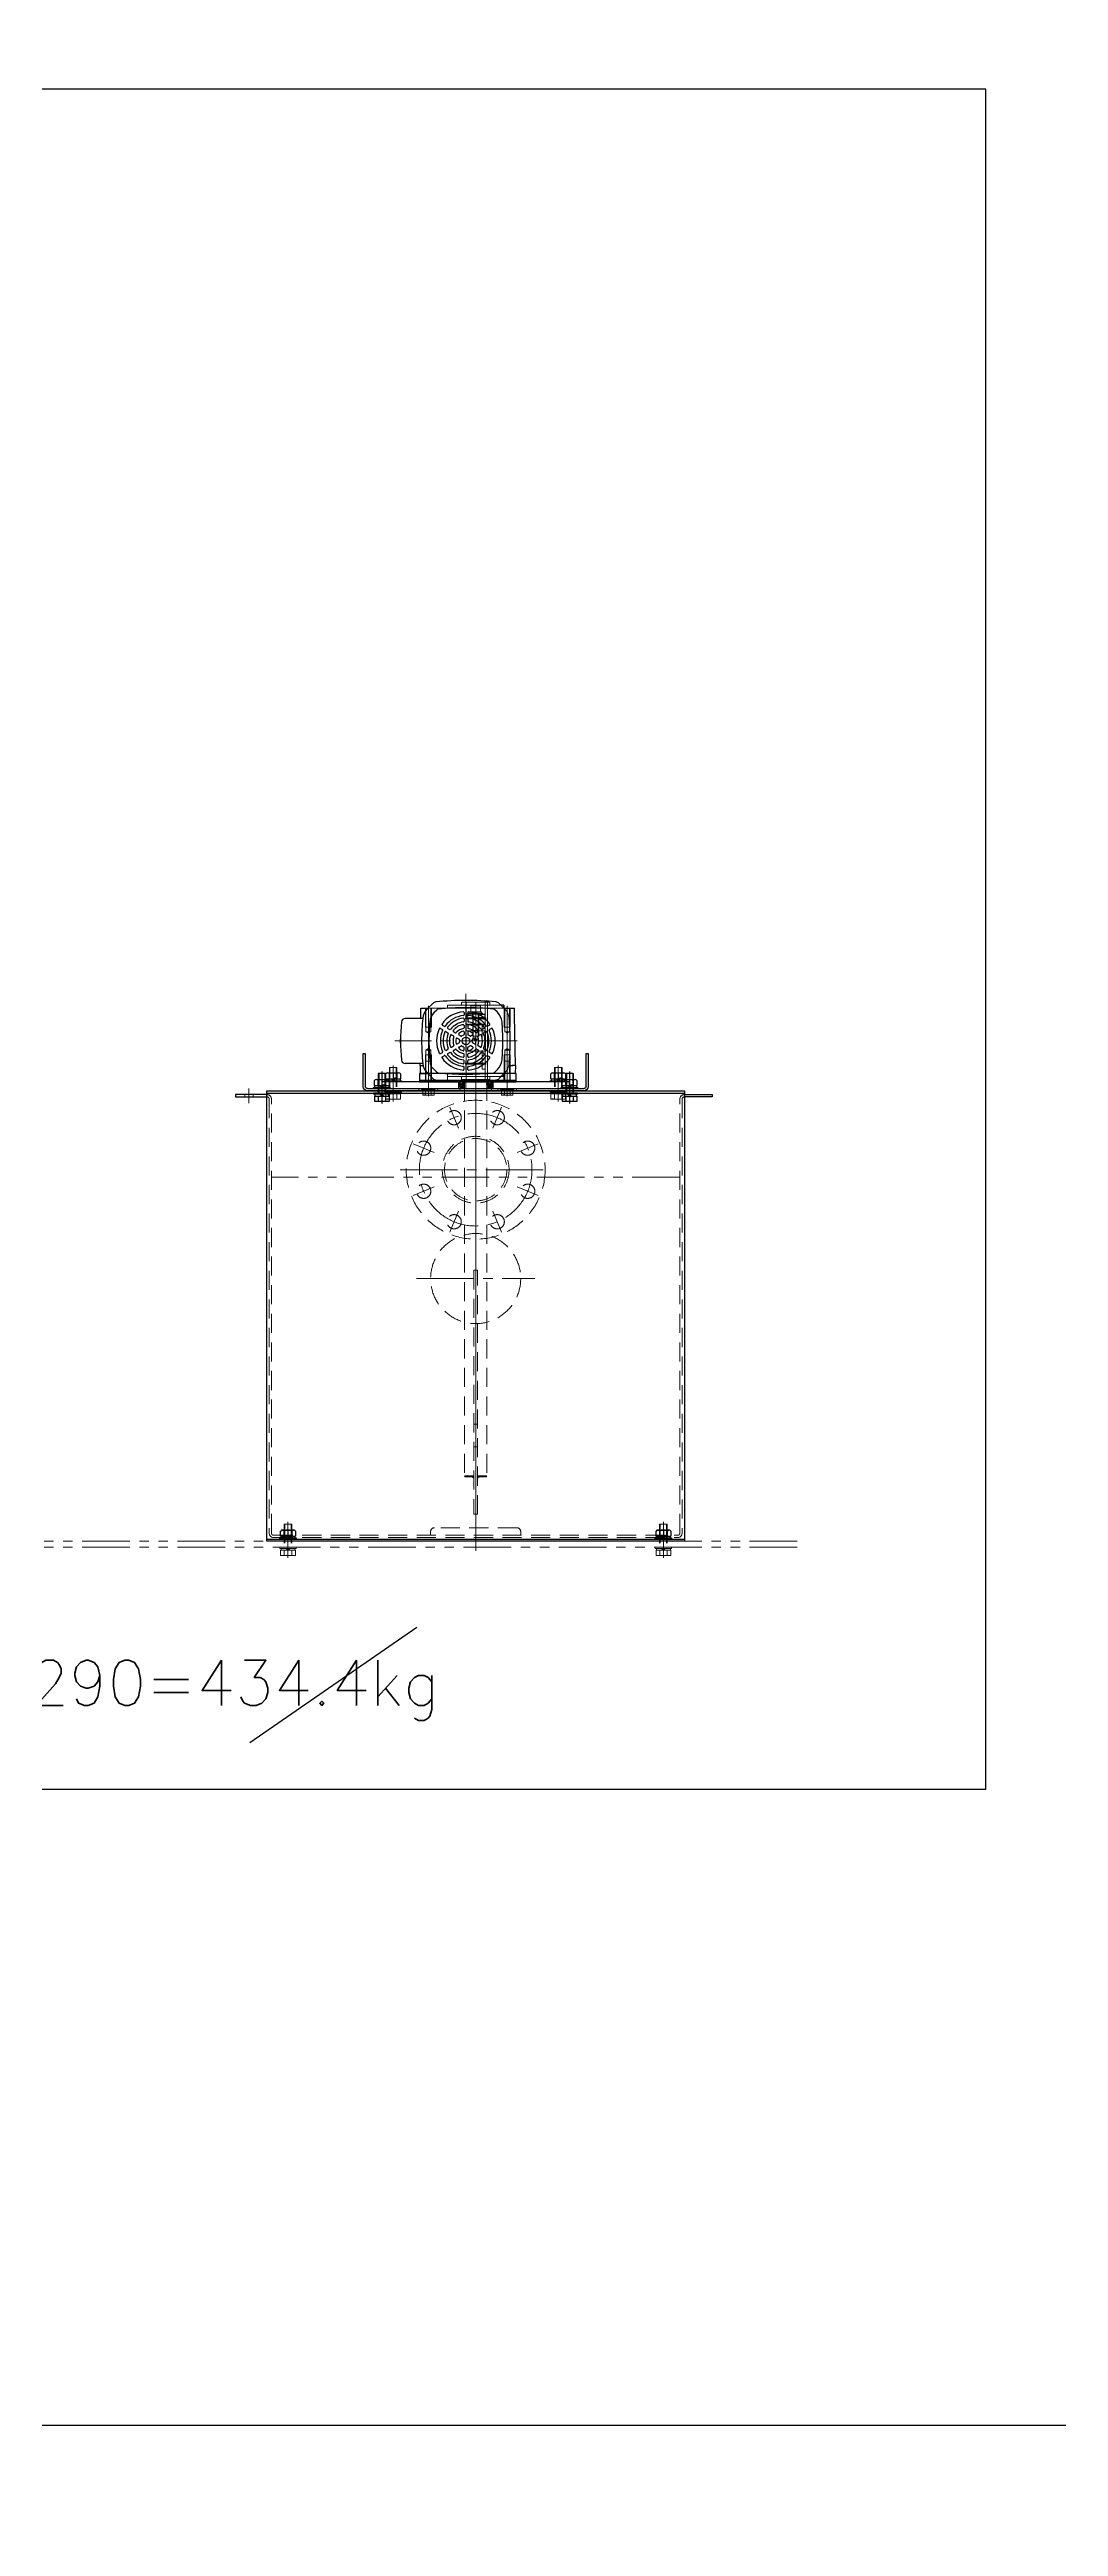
# Model space of a CAD drawing. Header units: millimetres. Extents: x -8731 to 85711, y -14522 to 31379.
# Drawn here: x 45495 to 46839, y 5226 to 8526 of the extents above; entities that cross this region are included whole.
import ezdxf
from ezdxf import colors
from ezdxf.entities.mleader import LeaderData, LeaderLine
from ezdxf.enums import TextEntityAlignment as Align
from ezdxf.math import Vec2, Vec3

# ---------------------------------------------------------------- set-up
doc = ezdxf.new("R2010")
doc.units = ezdxf.units.MM
doc.header["$LTSCALE"] = 4
for name, pattern in [('CENTER2', [28.575, 19.05, -3.175, 3.175, -3.175]), ('HIDDEN', [9.525, 6.35, -3.175]), ('PHANTOM2', [31.75, 15.875, -3.175, 3.175, -3.175, 3.175, -3.175])]:
    doc.linetypes.add(name, pattern=pattern)
for name, color, linetype, lineweight in [('04_HIDDEN', 2, 'HIDDEN', 13), ('05_CENTER', 4, 'CENTER2', 13), ('06_PHANTOM', 2, 'PHANTOM2', 13), ('08_DIM', 3, 'Continuous', 13)]:
    doc.layers.add(name, color=color, linetype=linetype, lineweight=lineweight)
doc.layers.add('10_DRAFT', color=8, linetype='Continuous', lineweight=0, plot=False)
doc.styles.add('KSS_TXT', font='txt.shx', dxfattribs={"bigfont": 'extfont2.shx'})
doc.styles.add('KSS_TXT_L', font='txt.shx', dxfattribs={"height": 9, "bigfont": 'extfont2.shx'})
doc.styles.get("Standard").update_dxf_attribs({"font": 'txt.shx', "bigfont": 'extfont2.shx'})
pattern_1 = [(45, (-9229.5107, -9660.0294), (-0.67351921, 0.67351921), [])]

# ---------------------------------------------------------------- blocks, each defined once
blk = doc.blocks.new('A$C17075033_1')
at = {"color": 0}
for p, q in [((-75, 12.5), (-76, 11.5)), ((-76, 11.5), (-76, 0)), ((-76, -11.5), (-76, 0)), ((-76, -10.8), (-76, 0)), ((0, 12.5), (-75, 12.5)), ((-75, -12.5), (-75, 12.5)), ((0, 14), (1, 15)), ((0, -14), (0, 14)), ((1, 15), (526, 15)), ((1, -15), (1, 15)), ((577, 2.5), (252, 2.5)), ((252, 2.5), (252, -2.5)), ((526, 2.5), (526, 15)), ((527, 14), (526, 15)), ((527, 2.5), (527, 14)), ((577, -2.5), (577, 2.5)), ((-75, -12.5), (-76, -11.5)), ((0, -12.5), (-75, -12.5)), ((0, -14), (1, -15)), ((1, -15), (526, -15)), ((252, -2.5), (577, -2.5)), ((526, -2.5), (526, -15)), ((527, -14), (526, -15)), ((527, -2.5), (527, -14))]:
    blk.add_line(p, q, dxfattribs=at)
at = {"color": 3}
for points in [[(527, 2.5), (529, 2.5), (527, 4.5), (527, 4.5)], [(527, -2.5), (529, -2.5), (527, -4.5), (527, -4.5)]]:
    blk.add_lwpolyline(points, close=True, dxfattribs=at)
at = {"layer": '04_HIDDEN'}
for p, q in [((-16, 8.5), (-76, 8.5)), ((-16, 8.5), (-16, 12.5)), ((457, -2.5), (457, 2.5)), ((487, -2.5), (487, 2.5))]:
    blk.add_line(p, q, dxfattribs=at)
at = {"layer": '04_HIDDEN', "ltscale": 5}
for p, q in [((-60, 4), (-76, 4)), ((-56, 3.3), (-76, 3.3)), ((-60, -4), (-60, 4)), ((-54.1, 0), (-56, 3.3)), ((-56, -3.2), (-56, 3.3)), ((-56, -3.2), (-54.1, 0)), ((-76, -3.2), (-56, -3.2)), ((-76, -4), (-60, -4))]:
    blk.add_line(p, q, dxfattribs=at)
at = {"layer": '05_CENTER'}
blk.add_line((-81.7, 0), (584.2, 0), dxfattribs=at)
blk = doc.blocks.new('A$C60F5148B_1_1')
at = {"color": 0}
for p, q in [((-528, 595), (-570, 595)), ((-570, 595), (-570, 592)), ((-528, 597), (28, 597)), ((28, 595), (65, 595)), ((65, 595), (65, 592)), ((-570, 592), (-528, 592)), ((65, 592), (28, 592)), ((-528, 3), (28, 3))]:
    blk.add_line(p, q, dxfattribs=at)
blk.add_lwpolyline([(28, 0), (-528, 0), (-528, 600), (28, 600)], close=True, dxfattribs=at)
at = {"layer": '04_HIDDEN'}
for p, q in [((-557.5, 595), (-557.5, 592)), ((-546.5, 595), (-546.5, 592)), ((-525, 589), (-525, 11)), ((-522, 11), (-522, 589)), ((22, 11), (22, 589)), ((25, 589), (25, 11)), ((-519, 8), (19, 8)), ((-519, 5), (19, 5)), ((-310, 13), (-310, 8)), ((-195, 18), (-305, 18)), ((-190, 8), (-190, 13))]:
    blk.add_line(p, q, dxfattribs=at)
for centre, radius in [((-250, 495), 92.5), ((-278.7, 564.3), 9.5), ((-221.3, 564.3), 9.5), ((-319.3, 523.7), 9.5), ((-250, 495), 44.5), ((-250, 495), 41.5), ((-180.7, 523.7), 9.5), ((-319.3, 466.3), 9.5), ((-180.7, 466.3), 9.5), ((-278.7, 425.7), 9.5), ((-221.3, 425.7), 9.5), ((-250, 350), 60)]:
    blk.add_circle(centre, radius, dxfattribs=at)
for centre, radius, start, end in [((-528, 589), 6, 0, 90), ((28, 589), 6, 90, 180), ((-528, 589), 3, 0, 90), ((28, 589), 3, 90, 180), ((-519, 11), 6, 180, 270), ((-519, 11), 3, 180, 270), ((-305, 13), 5, 90, 180), ((-195, 13), 5, 0, 90), ((19, 11), 6, 270, 0), ((19, 11), 3, 270, 0)]:
    blk.add_arc(centre, radius, start, end, dxfattribs=at)
at = {"layer": '05_CENTER'}
for p, q in [((-552, 583.8), (-552, 603.2)), ((-375, 588.8), (-375, 608.2)), ((-250, -12.8), (-250, 611.6)), ((-125, 588.8), (-125, 608.2)), ((-284.5, 578.3), (-272.9, 550.3)), ((-215.5, 578.3), (-227.1, 550.3)), ((-333.3, 529.5), (-305.3, 517.9)), ((-166.7, 529.5), (-194.7, 517.9)), ((-350.6, 495), (-149.4, 495)), ((-333.3, 460.5), (-305.3, 472.1)), ((-166.7, 460.5), (-194.7, 472.1)), ((-284.5, 411.7), (-272.9, 439.7)), ((-215.5, 411.7), (-227.1, 439.7)), ((-328.9, 350), (-171.1, 350)), ((-500, -8.2), (-500, 11.2)), ((0, -8.2), (0, 11.2))]:
    blk.add_line(p, q, dxfattribs=at)
blk.add_circle((-250, 495), 75, dxfattribs=at)
at = {"layer": '06_PHANTOM', "color": 4}
blk.add_line((22, 485), (-522, 485), dxfattribs=at)
blk = doc.blocks.new('A$C1A3C2C0C_1_1_1')
at = {"color": 0}
for p, q in [((-11, 1.5), (11, 1.5)), ((-11, 1.5), (-11, 0)), ((-9.8, 11), (9.8, 11)), ((-9.8, 4), (-9.8, 11)), ((9.8, 4), (-9.8, 4)), ((-9.3, 4), (-9.3, 1.5)), ((-4.9, 4), (-4.9, 11)), ((0, 1.5), (-2.5, 4)), ((0, 4), (2.5, 1.5)), ((4.9, 4), (4.9, 11)), ((9.2, 1.5), (9.2, 4)), ((9.8, 4), (9.8, 11)), ((11, 0), (11, 1.5)), ((-11, 0), (11, 0))]:
    blk.add_line(p, q, dxfattribs=at)
at = {"color": 0, "linetype": 'CENTER2'}
blk.add_line((0, -34), (0, 14), dxfattribs=at)
at = {"color": 0, "linetype": 'HIDDEN'}
for p, q in [((-5, -31), (-5, 0)), ((-5, -31), (5, -31)), ((-4.2, -31), (-4.2, 0)), ((4.2, -31), (4.2, 0)), ((5, -31), (5, 0))]:
    blk.add_line(p, q, dxfattribs=at)
at = {"layer": '10_DRAFT', "style": 'KSS_TXT_L'}
blk.add_text('BT-M10x35L,SW,PW', height=0.3, dxfattribs=at).set_placement((5.1, 10.7))
blk = doc.blocks.new('M10Nza_1_1_1')
at = {"color": 0}
for p, q in [((-9.8, 4), (-9.8, 10.7)), ((-9.8, 4), (9.8, 4)), ((-9.2, 1.5), (-9.2, 4)), ((-7.3, 12), (7.4, 12)), ((-4.9, 4), (-4.9, 10.7)), ((0, 1.5), (-2.5, 4)), ((0, 4), (2.5, 1.5)), ((4.9, 10.7), (4.9, 4)), ((9.2, 4), (9.2, 1.5)), ((9.8, 10.7), (9.8, 4))]:
    blk.add_line(p, q, dxfattribs=at)
at = {"color": 0, "linetype": 'CENTER2'}
blk.add_line((0, 12), (0, 0), dxfattribs=at)
at = {"color": 0}
blk.add_lwpolyline([(-11, 1.5), (11, 1.5), (11, 0), (-11, 0)], close=True, dxfattribs=at)
for centre, radius, start, end in [((-7.3, 9.1), 2.94, 33.626, 146.374), ((0, 2.2), 9.8, 60, 120), ((7.4, 9.1), 2.94, 33.626, 146.374)]:
    blk.add_arc(centre, radius, start, end, dxfattribs=at)
at = {"layer": '10_DRAFT', "style": 'KSS_TXT'}
blk.add_text('M10', height=1.25, dxfattribs=at).set_placement((0.3, 4.1))
blk = doc.blocks.new('A$C178B3341_1_1')
at = {"color": 0}
for p, q in [((-6, 275), (-50, 275)), ((-50, 275), (-50, 272)), ((-50, 272), (-6, 272)), ((-3, 269), (-3, -19)), ((0, -19), (0, 269)), ((-6, -22), (-50, -22)), ((-50, -22), (-50, -25)), ((-50, -25), (-6, -25))]:
    blk.add_line(p, q, dxfattribs=at)
for centre, radius, start, end in [((-6, 269), 6, 0, 90), ((-6, 269), 3, 0, 90), ((-6, -19), 3, 270, 0), ((-6, -19), 6, 270, 0)]:
    blk.add_arc(centre, radius, start, end, dxfattribs=at)
at = {"layer": '04_HIDDEN'}
for p, q in [((-3, 200.5), (0, 200.5)), ((-3, 175.5), (0, 175.5)), ((-3, 146), (0, 146)), ((-3, 104), (0, 104)), ((-3, 95.5), (0, 95.5)), ((-3, 70.5), (0, 70.5))]:
    blk.add_line(p, q, dxfattribs=at)
at = {"layer": '05_CENTER'}
for p, q in [((-9.5, 250), (6.2, 250)), ((-9.5, 235), (6.2, 235)), ((-9.5, 188), (6.2, 188)), ((-9.5, 125), (6.2, 125)), ((-9.5, 83), (6.2, 83)), ((-9.5, 15), (6.2, 15)), ((-9.5, 0), (6.2, 0))]:
    blk.add_line(p, q, dxfattribs=at)
blk = doc.blocks.new('A$C7E374867_2_1')
at = {"color": 0}
for p, q in [((-11, 1.5), (11, 1.5)), ((-11, 1.5), (-11, 0)), ((-11, 0), (11, 0)), ((-9.8, 11), (9.8, 11)), ((-9.8, 4), (-9.8, 11)), ((9.8, 4), (-9.8, 4)), ((-9.3, 4), (-9.3, 1.5)), ((-4.9, 4), (-4.9, 11)), ((0, 1.5), (-2.5, 4)), ((0, 4), (2.5, 1.5)), ((4.9, 4), (4.9, 11)), ((9.2, 1.5), (9.2, 4)), ((9.8, 4), (9.8, 11)), ((11, 0), (11, 1.5))]:
    blk.add_line(p, q, dxfattribs=at)
at = {"color": 0, "linetype": 'HIDDEN'}
for p, q in [((-5, -26), (-5, 0)), ((-4.2, -26), (-4.2, 0)), ((4.2, -26), (4.2, 0)), ((5, -26), (5, 0)), ((-5, -26), (5, -26))]:
    blk.add_line(p, q, dxfattribs=at)
at = {"color": 0, "linetype": 'CENTER2'}
blk.add_line((0, -29), (0, 14), dxfattribs=at)
at = {"layer": '10_DRAFT', "style": 'KSS_TXT_L'}
blk.add_text('BT-M10x30L,SW,PW', height=0.3, dxfattribs=at).set_placement((5.1, 10.7))
blk = doc.blocks.new('A$C66B56592_1_1')
at = {"xscale": -1, "rotation": 90}
blk.add_blockref('A$C178B3341_1_1', (250, 0), dxfattribs=at)
at = {"rotation": 180}
for p in [(0, -3), (250, -3)]:
    blk.add_blockref('A$C7E374867_2_1', p, dxfattribs=at)
for p in [(0, 3), (250, 3)]:
    blk.add_blockref('M10Nza_1_1_1', p)
blk = doc.blocks.new('GM-SHYM-RH 0.2kW、1／＊、200V、60Hzd_1_1')
at = {"color": 0}
for p, q in [((-94.1, 38.5), (-101.6, 31.1)), ((-99, 37.5), (-99, 33.7)), ((-95.2, 37.5), (-99, 37.5)), ((-99, 37.5), (-95, 37.5)), ((-85.5, 51.8), (-95, 51.8)), ((-95, 37.7), (-95, 51.8)), ((-19, 53), (-85.5, 51.8)), ((-19, 53), (-19, 48.5)), ((-19, 53), (-8, 52.8)), ((-19, 44.1), (-19, 49.5)), ((-8.9, 38.5), (-1.4, 31.1)), ((-8, 52.8), (-8, 37.7)), ((-8, 37.5), (-4, 37.5)), ((-4, 37.5), (-7.8, 37.5)), ((-4, 37.5), (-4, 33.7)), ((-89.7, 29.1), (-93.1, 25.7)), ((-72.6, 18.5), (-71.1, 15.9)), ((-68.3, 21), (-66.7, 18.4)), ((-68.3, 11.1), (-66.8, 8.5)), ((-64, 13.6), (-62.5, 11)), ((-64, 3.7), (-62.5, 1)), ((-59.7, 6.2), (-58.2, 3.5)), ((-43.3, 6.2), (-44.8, 3.5)), ((-39, 13.6), (-40.5, 11)), ((-39, 3.7), (-40.5, 1)), ((-34.7, 21), (-36.3, 18.4)), ((-34.7, 11.1), (-36.2, 8.5)), ((-30.4, 18.5), (-31.9, 15.9)), ((-13.3, 29.1), (-9.9, 25.7)), ((-89.3, -10.5), (-86.3, -10.5)), ((-89.3, -15.5), (-86.3, -15.5)), ((-80.8, -10.5), (-77.8, -10.5)), ((-80.8, -15.5), (-77.8, -15.5)), ((-72.2, -10.5), (-69.2, -10.5)), ((-72.2, -15.5), (-69.2, -15.5)), ((-64, -29.7), (-62.5, -27)), ((-63.5, -10.5), (-60.3, -10.5)), ((-63.5, -15.5), (-60.3, -15.5)), ((-59.7, -3.9), (-58.1, -6.6)), ((-59.7, -22.2), (-58.1, -19.4)), ((-59.7, -32.2), (-58.2, -29.5)), ((-55.3, -1.4), (-53.8, -4.1)), ((-55.3, -24.7), (-53.8, -21.9)), ((-47.7, -1.4), (-49.2, -4.1)), ((-47.7, -24.7), (-49.2, -21.9)), ((-43.3, -3.9), (-44.9, -6.6)), ((-43.3, -22.2), (-44.9, -19.4)), ((-43.3, -32.2), (-44.8, -29.5)), ((-39.5, -10.5), (-42.7, -10.5)), ((-39.5, -15.5), (-42.7, -15.5)), ((-39, -29.7), (-40.5, -27)), ((-30.8, -10.5), (-33.8, -10.5)), ((-30.8, -15.5), (-33.8, -15.5)), ((-22.2, -10.5), (-25.2, -10.5)), ((-22.2, -15.5), (-25.2, -15.5)), ((-13.7, -10.5), (-16.7, -10.5)), ((-13.7, -15.5), (-16.7, -15.5)), ((-94.1, -64.6), (-101.6, -57.1)), ((-95, -72.9), (-95, -63.7)), ((-89.7, -55.1), (-93.1, -51.7)), ((-72.6, -44.5), (-71.1, -41.9)), ((-68.3, -37.1), (-66.8, -34.5)), ((-68.3, -47), (-66.7, -44.4)), ((-64, -39.6), (-62.5, -37)), ((-39, -39.6), (-40.5, -37)), ((-34.7, -47), (-36.3, -44.4)), ((-34.7, -37.1), (-36.2, -34.5)), ((-30.4, -44.5), (-31.9, -41.9)), ((-15.8, -57.6), (-9.9, -51.7)), ((-8.9, -64.6), (-1.4, -57.1)), ((-8, -73.8), (-8, -63.6)), ((-85.5, -72.9), (-95, -72.9)), ((-81.5, -72.9), (-85.5, -72.9)), ((-83, -70.3), (-83, -70.5)), ((-83, -70.5), (-81.5, -70.5)), ((-81.5, -70.5), (-81.5, -93.9)), ((-21.5, -70.5), (-21.5, -93.9)), ((-21.5, -70.5), (-20, -70.5)), ((-19, -74), (-21.5, -74)), ((-20, -70.3), (-20, -70.5)), ((-19, -74), (-19, -70.1)), ((-19, -74), (-8, -73.8)), ((-54, -100), (-54, -100.5)), ((-54, -100.5), (-49, -100.5)), ((-49, -100), (-49, -100.5))]:
    blk.add_line(p, q, dxfattribs=at)
blk.add_circle((-51.5, -13), 5, dxfattribs=at)
for centre, radius, start, end in [((-75, 14.4), 20.8, 95.0017, 135), ((-51.5, -254.6), 300.6, 90, 95.7523), ((-51.5, -254.6), 290.8, 90, 95.0017), ((-51.5, -254.6), 300.6, 84.2477, 90), ((-51.5, -254.6), 290.8, 84.9983, 90), ((-28, 14.4), 20.8, 45, 84.9983), ((295.1, -13), 400.6, 174.2563, 180), ((-96.9, 26.4), 6.6, 135, 174.2563), ((295.1, -13), 390.8, 174.582, 180), ((-91, 23.6), 3, 135, 174.582), ((-51.5, -13), 39, 125.2847, 174.7153), ((-51.5, -13), 34, 125.7392, 174.2608), ((-51.5, -13), 30.5, 126.8139, 173.1861), ((-51.5, -13), 25.5, 127.5895, 172.4105), ((-73.5, 18), 1, 30, 125.2847), ((-51.5, -13), 22, 129.5941, 170.4059), ((-71.9, 15.4), 1, 305.7392, 30), ((-69.2, 10.6), 1, 30, 126.8139), ((-67.4, 21.5), 1, 114.7153, 210), ((-51.5, -13), 39, 65.2847, 114.7153), ((-67.7, 8), 1, 307.5895, 30), ((-65.9, 18.9), 1, 210, 294.2608), ((-51.5, -13), 34, 65.7392, 114.2608), ((-64.9, 3.2), 1, 30, 129.5941), ((-63.1, 14.1), 1, 113.1861, 210), ((-51.5, -13), 30.5, 66.8139, 113.1861), ((-63.4, 0.5), 1, 311.2123, 30), ((-61.6, 11.5), 1, 210, 292.4105), ((-51.5, -13), 25.5, 67.5895, 112.4105), ((-58.8, 6.7), 1, 110.4059, 210), ((-51.5, -13), 22, 69.5941, 110.4059), ((-57.3, 4), 1, 210, 288.7877), ((-51.5, -13), 17, 71.2123, 108.7877), ((-54.5, -0.9), 1, 103.7398, 210), ((-51.5, -13), 13.5, 76.2602, 103.7398), ((-48.5, -0.9), 1, 330, 76.2602), ((-45.7, 4), 1, 251.2123, 330), ((-44.2, 6.7), 1, 330, 69.5941), ((-41.4, 11.5), 1, 247.5895, 330), ((-39.6, 0.5), 1, 150, 228.7877), ((-39.9, 14.1), 1, 330, 66.8139), ((-38.1, 3.2), 1, 50.4059, 150), ((-37.1, 18.9), 1, 245.7392, 330), ((-51.5, -13), 22, 9.5941, 50.4059), ((-35.3, 8), 1, 150, 232.4105), ((-51.5, -13), 25.5, 7.5895, 52.4105), ((-35.6, 21.5), 1, 330, 65.2847), ((-33.8, 10.6), 1, 53.1861, 150), ((-51.5, -13), 30.5, 6.8139, 53.1861), ((-31.1, 15.4), 1, 150, 234.2608), ((-51.5, -13), 34, 5.7392, 54.2608), ((-29.5, 18), 1, 54.7153, 150), ((-51.5, -13), 39, 5.2847, 54.7153), ((-12, 23.6), 3, 5.418, 45), ((-398.1, -13), 390.8, 0, 5.418), ((-6.1, 26.4), 6.6, 5.7437, 45), ((-398.1, -13), 400.6, 0, 5.7437), ((295.1, -13), 400.6, 180, 185.7437), ((295.1, -13), 390.8, 180, 185.418), ((-89.3, -9.5), 1, 174.7153, 270), ((-89.3, -16.5), 1, 90, 185.2847), ((-51.5, -13), 39, 185.2847, 234.7153), ((-86.3, -9.5), 1, 270, 354.2608), ((-86.3, -16.5), 1, 5.7392, 90), ((-51.5, -13), 34, 185.7392, 234.2608), ((-80.8, -9.5), 1, 173.1861, 270), ((-80.8, -16.5), 1, 90, 186.8139), ((-51.5, -13), 30.5, 186.8139, 233.1861), ((-77.8, -9.5), 1, 270, 352.4105), ((-77.8, -16.5), 1, 7.5895, 90), ((-51.5, -13), 25.5, 187.5895, 232.4105), ((-72.2, -9.5), 1, 170.4059, 270), ((-72.2, -16.5), 1, 90, 189.5941), ((-51.5, -13), 22, 189.5941, 230.4059), ((-69.2, -9.5), 1, 270, 348.7877), ((-69.2, -16.5), 1, 11.2123, 90), ((-51.5, -13), 17, 131.2123, 168.7877), ((-51.5, -13), 17, 191.2123, 228.7877), ((-64.9, -29.2), 1, 230.4059, 330), ((-51.5, -13), 13.5, 136.2602, 163.7398), ((-63.5, -9.5), 1, 163.7398, 270), ((-63.5, -16.5), 1, 90, 196.2602), ((-51.5, -13), 13.5, 196.2602, 223.7398), ((-63.4, -26.5), 1, 330, 48.7877), ((-60.5, -4.4), 1, 30, 136.2602), ((-60.5, -21.7), 1, 223.7398, 330), ((-60.3, -9.5), 1, 270, 338.3817), ((-60.3, -16.5), 1, 21.6183, 90), ((-58.8, -32.7), 1, 150, 249.5941), ((-51.5, -13), 8.5, 141.6183, 158.3817), ((-51.5, -13), 8.5, 201.6183, 218.3817), ((-58.9, -7.1), 1, 321.6183, 30), ((-58.9, -18.9), 1, 330, 38.3817), ((-57.3, -30), 1, 71.2123, 150), ((-51.5, -13), 17, 251.2123, 288.7877), ((-54.5, -25.2), 1, 150, 256.2602), ((-51.5, -13), 13.5, 256.2602, 283.7398), ((-52.9, -3.6), 1, 210, 278.3817), ((-52.9, -22.4), 1, 81.6183, 150), ((-51.5, -13), 8.5, 81.6183, 98.3817), ((-51.5, -13), 8.5, 261.6183, 278.3817), ((-50.1, -3.6), 1, 261.6183, 330), ((-50.1, -22.4), 1, 30, 98.3817), ((-48.5, -25.2), 1, 283.7398, 30), ((-45.7, -30), 1, 30, 108.7877), ((-44.1, -7.1), 1, 150, 218.3817), ((-44.1, -18.9), 1, 141.6183, 210), ((-51.5, -13), 8.5, 21.6183, 38.3817), ((-51.5, -13), 8.5, 321.6183, 338.3817), ((-44.2, -32.7), 1, 290.4059, 30), ((-42.7, -9.5), 1, 201.6183, 270), ((-42.7, -16.5), 1, 90, 158.3817), ((-42.5, -4.4), 1, 43.7398, 150), ((-42.5, -21.7), 1, 210, 316.2602), ((-51.5, -13), 13.5, 16.2602, 43.7398), ((-51.5, -13), 13.5, 316.2602, 343.7398), ((-39.6, -26.5), 1, 131.2123, 210), ((-51.5, -13), 17, 11.2123, 48.7877), ((-51.5, -13), 17, 311.2123, 348.7877), ((-39.5, -9.5), 1, 270, 16.2602), ((-39.5, -16.5), 1, 343.7398, 90), ((-38.1, -29.2), 1, 210, 309.5941), ((-51.5, -13), 22, 309.5941, 350.4059), ((-51.5, -13), 25.5, 307.5895, 352.4105), ((-33.8, -9.5), 1, 191.2123, 270), ((-33.8, -16.5), 1, 90, 168.7877), ((-51.5, -13), 30.5, 306.8139, 353.1861), ((-51.5, -13), 34, 305.7392, 354.2608), ((-30.8, -9.5), 1, 270, 9.5941), ((-30.8, -16.5), 1, 350.4059, 90), ((-51.5, -13), 39, 305.2847, 354.7153), ((-25.2, -9.5), 1, 187.5895, 270), ((-25.2, -16.5), 1, 90, 172.4105), ((-22.2, -9.5), 1, 270, 6.8139), ((-22.2, -16.5), 1, 353.1861, 90), ((-16.7, -9.5), 1, 185.7392, 270), ((-16.7, -16.5), 1, 90, 174.2608), ((-13.7, -9.5), 1, 270, 5.2847), ((-13.7, -16.5), 1, 354.7153, 90), ((-398.1, -13), 390.8, 354.582, 0), ((-398.1, -13), 400.6, 354.2563, 0), ((-96.9, -52.4), 6.6, 185.7437, 225), ((-79.6, -50), 20.6, 225, 264.2477), ((-91, -49.6), 3, 185.418, 225), ((-75, -40.4), 20.8, 225, 264.9983), ((-51.5, 228.6), 290.8, 264.9983, 270), ((-73.5, -44), 1, 234.7153, 330), ((-71.9, -41.4), 1, 330, 54.2608), ((-69.2, -36.6), 1, 233.1861, 330), ((-67.4, -47.5), 1, 150, 245.2847), ((-51.5, -13), 39, 245.2847, 294.7153), ((-67.7, -34), 1, 330, 52.4105), ((-65.9, -44.9), 1, 65.7392, 150), ((-51.5, -13), 34, 245.7392, 294.2608), ((-63.1, -40.1), 1, 150, 246.8139), ((-51.5, -13), 30.5, 246.8139, 293.1861), ((-61.6, -37.5), 1, 67.5895, 150), ((-51.5, -13), 25.5, 247.5895, 292.4105), ((-51.5, -13), 22, 249.5941, 290.4059), ((-51.5, 228.6), 290.8, 270, 275.7523), ((-41.4, -37.5), 1, 30, 112.4105), ((-39.9, -40.1), 1, 293.1861, 30), ((-37.1, -44.9), 1, 30, 114.2608), ((-35.3, -34), 1, 127.5895, 210), ((-35.6, -47.5), 1, 294.7153, 30), ((-33.8, -36.6), 1, 210, 306.8139), ((-31.1, -41.4), 1, 125.7392, 210), ((-29.5, -44), 1, 210, 305.2847), ((-23.4, -50), 10.8, 275.7523, 315), ((-23.4, -50), 20.6, 275.7523, 315), ((-12, -49.6), 3, 315, 354.582), ((-6.1, -52.4), 6.6, 315, 354.2563), ((-51.5, 228.6), 300.6, 264.2477, 270), ((-76.5, -93.9), 5, 180, 265.1386), ((-51.5, 200), 300, 265.1386, 274.8614), ((-51.5, 228.6), 300.6, 270, 275.7523), ((-26.5, -93.9), 5, 274.8614, 0)]:
    blk.add_arc(centre, radius, start, end, dxfattribs=at)
at = {"layer": '05_CENTER', "color": 0}
for p, q in [((-51.5, 55.3), (-51.5, -107.7)), ((-114.1, -13), (11.1, -13))]:
    blk.add_line(p, q, dxfattribs=at)
at = {"layer": '10_DRAFT'}
for p, q in [((-99, 33.7), (-99, -37.5)), ((-98.3, 42), (-4.7, 42)), ((-70, 46), (-95, 46)), ((-63.6, 45.2), (-95, 45.2)), ((-63.6, 38.7), (-95, 38.7)), ((-70, 38), (-95, 38)), ((-95, -63.7), (-95, 37.7)), ((-70, 38), (-70, 46)), ((-63.6, 45.2), (-61.7, 42)), ((-63.6, 38.7), (-63.6, 45.2)), ((-61.7, 42), (-63.6, 38.7)), ((-39.4, 45.2), (-41.3, 42)), ((-41.3, 42), (-39.4, 38.7)), ((-39.4, 38.7), (-39.4, 45.2)), ((-39.4, 45.2), (-8, 45.2)), ((-39.4, 38.7), (-8, 38.7)), ((-33, 38), (-33, 46)), ((-33, 46), (-8, 46)), ((-33, 38), (-8, 38)), ((-8, -63.6), (-8, 37.7)), ((-4, 33.7), (-4, -37.5)), ((-103, -18), (-103, 18)), ((-103, 15.8), (0, 15.8)), ((-103, 12.5), (-82.3, 12.5)), ((-103, 0), (0, 0)), ((-102, 19), (-99, 19)), ((-82.3, 13.5), (-81, 13.5)), ((-82.3, -13.5), (-82.3, 13.5)), ((-81, -13.5), (-81, 13.5)), ((-81, 12.5), (-65, 12.5)), ((-65, -13), (-65, 13)), ((-65, 13), (-38, 13)), ((-38, -13), (-38, 13)), ((-38, 12.5), (-22, 12.5)), ((-22, 13.5), (-20.7, 13.5)), ((-22, -13.5), (-22, 13.5)), ((-20.7, -13.5), (-20.7, 13.5)), ((-20.7, 12.5), (0, 12.5)), ((-1, 19), (-4, 19)), ((0, -18), (0, 18)), ((-103, -12.5), (-82.3, -12.5)), ((-102, -19), (-99, -19)), ((-82.3, -13.5), (-81, -13.5)), ((-81, -12.5), (-65, -12.5)), ((-65, -13), (-38, -13)), ((-43.6, -13), (-59.1, -13)), ((-38, -12.5), (-22, -12.5)), ((-22, -13.5), (-20.7, -13.5)), ((-20.7, -12.5), (0, -12.5)), ((-1, -19), (-4, -19)), ((-99, -37.5), (-95, -37.5)), ((-98.3, -63), (-4.7, -63)), ((-70, -59), (-95, -59)), ((-63.6, -59.8), (-95, -59.8)), ((-70, -67), (-70, -59)), ((-63.6, -59.8), (-61.7, -63)), ((-63.6, -66.3), (-63.6, -59.8)), ((-61.7, -63), (-63.6, -66.3)), ((-39.4, -59.8), (-41.3, -63)), ((-41.3, -63), (-39.4, -66.3)), ((-39.4, -66.3), (-39.4, -59.8)), ((-39.4, -59.8), (-8, -59.8)), ((-33, -67), (-33, -59)), ((-33, -59), (-8, -59)), ((-8, -37.5), (-4, -37.5)), ((-63.6, -66.3), (-95, -66.3)), ((-70, -67), (-95, -67)), ((-39.4, -66.3), (-8, -66.3)), ((-33, -67), (-8, -67))]:
    blk.add_line(p, q, dxfattribs=at)
for centre, radius, start, end in [((-79.6, 24), 20.6, 95.7523, 135), ((-23.4, 24), 20.6, 45, 84.2477), ((-102, 18), 1, 90, 180), ((-1, 18), 1, 0, 90), ((-102, -18), 1, 180, 270), ((-1, -18), 1, 270, 0)]:
    blk.add_arc(centre, radius, start, end, dxfattribs=at)
blk = doc.blocks.new('A$C3F9240BD_1_1')
blk.add_lwpolyline([(0, 235), (0, -15), (-9, -15), (-9, 235)], close=True)
at = {"layer": '04_HIDDEN'}
for p, q in [((0, 133), (-9, 133)), ((0, 87), (-9, 87))]:
    blk.add_line(p, q, dxfattribs=at)
at = {"layer": '05_CENTER'}
for p, q in [((4.6, 220), (-13.4, 220)), ((-12.4, 173), (3.4, 173)), ((4.6, 110), (-13.4, 110)), ((-12.4, 68), (3.4, 68)), ((4.6, 0), (-13.4, 0))]:
    blk.add_line(p, q, dxfattribs=at)
blk = doc.blocks.new('A$C3F497B42_1_1')
at = {"color": 0}
blk.add_lwpolyline([(-2, -12), (-2, 117), (0, 117), (0, -12)], close=True, dxfattribs=at)
at = {"layer": '04_HIDDEN'}
for p, q in [((-2, 63), (0, 63)), ((-2, 21), (0, 21))]:
    blk.add_line(p, q, dxfattribs=at)
at = {"layer": '05_CENTER'}
for p, q in [((2, 105), (-4, 105)), ((2, 42), (-4, 42)), ((2, 0), (-4, 0))]:
    blk.add_line(p, q, dxfattribs=at)
blk = doc.blocks.new('A$C6AFF5DF2_1_1')
at = {"color": 0}
blk.add_lwpolyline([(0, 117), (0, -12), (-9, -12), (-9, 117)], close=True, dxfattribs=at)
at = {"layer": '04_HIDDEN'}
for p, q in [((0, 79.6), (-9, 79.6)), ((0, 4.4), (-9, 4.4))]:
    blk.add_line(p, q, dxfattribs=at)
at = {"layer": '05_CENTER'}
for p, q in [((2, 105), (-11, 105)), ((2, 42), (-11, 42)), ((2, 0), (-11, 0))]:
    blk.add_line(p, q, dxfattribs=at)
blk = doc.blocks.new('A$C7DDA2F18_1_1')
at = {"color": 0}
for p, q in [((-9, 1.2), (9, 1.2)), ((-9, 1.2), (-9, 0)), ((-9, 0), (9, 0)), ((-7.7, 3.2), (-7.7, 1.2)), ((7.7, 3.2), (-7.7, 3.2)), ((-7.5, 8.7), (7.5, 8.7)), ((-7.5, 3.2), (-7.5, 8.7)), ((-3.8, 3.2), (-3.8, 8.7)), ((0, 1.2), (-2, 3.2)), ((0, 3.2), (2, 1.2)), ((3.8, 3.2), (3.8, 8.7)), ((7.5, 3.2), (7.5, 8.7)), ((7.7, 1.2), (7.7, 3.2)), ((9, 0), (9, 1.2))]:
    blk.add_line(p, q, dxfattribs=at)
at = {"color": 0, "linetype": 'HIDDEN'}
for p, q in [((-4, -36.8), (-4, 0)), ((4, -36.8), (4, 0)), ((-4, -8.8), (4, -8.8)), ((-3.3, -36.8), (-3.3, -8.8)), ((3.3, -36.8), (3.3, -8.8)), ((-4, -36.8), (4, -36.8))]:
    blk.add_line(p, q, dxfattribs=at)
at = {"color": 0, "linetype": 'CENTER2'}
blk.add_line((0, -38.3), (0, 10.2), dxfattribs=at)
at = {"layer": '10_DRAFT', "style": 'KSS_TXT_L'}
blk.add_text('BT-M8x40L,SW,PW', height=0.3, dxfattribs=at).set_placement((2.9, 8.4))
blk = doc.blocks.new('A$C397655D3_1_1')
h = blk.add_hatch()
h.set_pattern_fill('ANSI31', color=0, scale=0.3)
h.set_pattern_definition(pattern_1)
edge = h.paths.add_edge_path()
edge.add_line((1.6, 20), (1.6, 17.9))
edge.add_line((1.6, 17.9), (2.6, 17.9))
edge.add_line((2.6, 17.9), (2.6, 20))
edge.add_arc((3.6, 20), 1, 90, 180, ccw=False)
edge.add_line((3.6, 21), (8.1, 21))
edge.add_line((8.1, 21), (8.1, 22))
edge.add_line((8.1, 22), (3.6, 22))
edge.add_arc((3.6, 20), 2, 90, 180)
h = blk.add_hatch()
h.set_pattern_fill('ANSI31', color=0, scale=0.3)
h.set_pattern_definition(pattern_1)
edge = h.paths.add_edge_path()
edge.add_line((1.6, -20), (1.6, -17.9))
edge.add_line((1.6, -17.9), (2.6, -17.9))
edge.add_line((2.6, -17.9), (2.6, -20))
edge.add_arc((3.6, -20), 1, 180, 270)
edge.add_line((3.6, -21), (8.1, -21))
edge.add_line((8.1, -21), (8.1, -22))
edge.add_line((8.1, -22), (3.6, -22))
edge.add_arc((3.6, -20), 2, 180, 270, ccw=False)
at = {"color": 0}
for p, q in [((0, 22.4), (0, 17.6)), ((0.8, 16.7), (0, 15.3)), ((0, 15.3), (0.3, 15)), ((1, 23), (0.1, 22.5)), ((0.1, 17.5), (0.6, 17.5)), ((0.3, 15), (1.6, 16.9)), ((0.8, 17.2), (0.8, 16.7)), ((8, 23), (1, 23)), ((1.8, 16.9), (3.5, 16.6)), ((3.2, 19.2), (7.5, 20.5)), ((3.2, 18.2), (3.2, 19.1)), ((4.9, 17.5), (3.2, 18.1)), ((3.5, 16.5), (3.7, 16)), ((3.7, 16), (3.7, 15.7)), ((3.7, 15.7), (5.5, 15)), ((4.6, 17.5), (7.4, 17.5)), ((5.5, 15), (6.8, 15)), ((6, 18.9), (6, 16.1)), ((6.8, 15), (7.5, 16)), ((7.4, 18), (7, 18)), ((7.5, 20.5), (8.9, 20.5)), ((7.5, 16), (7.5, 17.9)), ((8.7, 22.5), (8, 23)), ((8.8, 22.5), (8.7, 22.5)), ((8.9, 22.2), (8.9, 22.4)), ((9, 22), (8.9, 22.2)), ((9, 20.6), (9, 22)), ((0, -15.3), (0.3, -15)), ((0.8, -16.7), (0, -15.3)), ((0, -22.4), (0, -17.6)), ((0.1, -17.5), (0.6, -17.5)), ((1, -23), (0.1, -22.5)), ((0.3, -15), (1.6, -16.9)), ((0.8, -17.2), (0.8, -16.7)), ((8, -23), (1, -23)), ((1.8, -16.9), (3.5, -16.6)), ((4.9, -17.5), (3.2, -18.1)), ((3.2, -18.2), (3.2, -19.1)), ((3.2, -19.2), (7.5, -20.5)), ((3.5, -16.5), (3.7, -16)), ((3.7, -15.7), (5.5, -15)), ((3.7, -16), (3.7, -15.7)), ((4.6, -17.5), (7.4, -17.5)), ((5.5, -15), (6.8, -15)), ((6, -18.9), (6, -16.1)), ((6.8, -15), (7.5, -16)), ((7.4, -18), (7, -18)), ((7.5, -16), (7.5, -17.9)), ((7.5, -20.5), (8.9, -20.5)), ((8.7, -22.5), (8, -23)), ((8.8, -22.5), (8.7, -22.5)), ((9, -22), (8.9, -22.2)), ((8.9, -22.2), (8.9, -22.4)), ((9, -20.6), (9, -22))]:
    blk.add_line(p, q, dxfattribs=at)
for points in [[(9, 15), (9, 20.6), (9, 22), (8.9, 22.2), (8.9, 22.4, 0.414214), (8.8, 22.5), (8.7, 22.5), (8, 23, 0.152216), (8, 23), (1, 23, 0.116434), (1, 23), (0.1, 22.5, 0.284079), (0, 22.4), (0, 17.6), (0, 15)], [(9, -15), (9, -20.6), (9, -22), (8.9, -22.2), (8.9, -22.4, -0.414214), (8.8, -22.5), (8.7, -22.5), (8, -23, -0.152216), (8, -23), (1, -23, -0.116434), (1, -23), (0.1, -22.5, -0.284079), (0, -22.4), (0, -17.6), (0, -15)]]:
    blk.add_lwpolyline(points, format="xyb", dxfattribs=at)
for points in [[(8.1, 21), (3.6, 21, 0.414214), (2.6, 20), (2.6, 17.9), (1.6, 17.9), (1.6, 20, -0.414214), (3.6, 22), (8.1, 22)], [(8.1, -21), (3.6, -21, -0.414214), (2.6, -20), (2.6, -17.9), (1.6, -17.9), (1.6, -20, 0.414214), (3.6, -22), (8.1, -22)]]:
    blk.add_lwpolyline(points, format="xyb", close=True, dxfattribs=at)
for centre in [(6, 17.5), (6, -17.5)]:
    blk.add_circle(centre, 1.1, dxfattribs=at)
for centre, radius, start, end in [((0.1, 22.4), 0.1, 116.5651, 180), ((0.1, 17.6), 0.1, 180, 270), ((0.6, 17.2), 0.25, 0, 90), ((1, 22.9), 0.1, 90, 116.5651), ((1.7, 16.8), 0.1, 67.8846, 144.2185), ((3.3, 19.1), 0.1, 109.2148, 180), ((3.3, 18.2), 0.1, 180, 248.6602), ((3.4, 16.5), 0.15, 12.9875, 67.8846), ((6, 17.5), 1.1, 180, 28.1885), ((7.4, 17.9), 0.1, 360, 90), ((7.5, 20.4), 0.1, 90, 109.2148), ((7.4, 16), 0.1, 326.8702, 0), ((8, 22.9), 0.1, 55.3804, 90), ((8.8, 22.4), 0.1, 0, 90), ((8.9, 20.6), 0.1, 270, 0), ((0.1, -17.6), 0.1, 90, 180), ((0.1, -22.4), 0.1, 180, 243.4349), ((0.6, -17.2), 0.25, 270, 0), ((1, -22.9), 0.1, 243.4349, 270), ((1.7, -16.8), 0.1, 215.7815, 292.1154), ((3.3, -18.2), 0.1, 111.3398, 180), ((3.3, -19.1), 0.1, 180, 250.7852), ((3.4, -16.5), 0.15, 292.1154, 347.0125), ((6, -17.5), 1.1, 331.8115, 180), ((7.4, -17.9), 0.1, 270, 0), ((7.4, -16), 0.1, 360, 33.1298), ((7.5, -20.4), 0.1, 250.7852, 270), ((8, -22.9), 0.1, 270, 304.6196), ((8.8, -22.4), 0.1, 270, 360), ((8.9, -20.6), 0.1, 360, 90)]:
    blk.add_arc(centre, radius, start, end, dxfattribs=at)
at = {"layer": '10_DRAFT'}
blk.add_line((0, 0), (10, 0), dxfattribs=at)
for points in [[(9, 15), (0, 15)], [(9, -15), (0, -15)]]:
    blk.add_lwpolyline(points, dxfattribs=at)
blk = doc.blocks.new('A$C4D2C315C_1_1')
at = {"color": 0}
for points in [[(0, 13.1), (-1.2, 13.1), (-1.2, 10.1), (0, 10.1)], [(0, -13.1), (-1.2, -13.1), (-1.2, -10.1), (0, -10.1)]]:
    blk.add_lwpolyline(points, close=True, dxfattribs=at)
at = {"layer": '10_DRAFT'}
blk.add_line((0, 0), (-1.2, 0), dxfattribs=at)
blk = doc.blocks.new('A$C2CE85F2D_1_1')
at = {"color": 0}
for points in [[(-5, 12), (0, 12), (0, 4), (-5, 4)], [(0, -4), (-5, -4), (-5, -12), (0, -12)]]:
    blk.add_lwpolyline(points, close=True, dxfattribs=at)
at = {"layer": '10_DRAFT'}
blk.add_line((-5, 0), (0, 0), dxfattribs=at)
blk = doc.blocks.new('A$C0A9A093A_1_1')
at = {"color": 0}
for p, q in [((-9, 1.2), (9, 1.2)), ((-9, 1.2), (-9, 0)), ((-9, 0), (9, 0)), ((-7.7, 3.2), (-7.7, 1.2)), ((-7.7, 3.2), (7.7, 3.2)), ((6.5, 11.2), (-6.5, 11.2)), ((-6.5, 11.2), (-6.5, 3.2)), ((0, 1.2), (-2, 3.2)), ((0, 3.2), (2, 1.2)), ((6.5, 3.2), (6.5, 11.2)), ((7.7, 1.2), (7.7, 3.2)), ((9, 0), (9, 1.2))]:
    blk.add_line(p, q, dxfattribs=at)
at = {"color": 0, "linetype": 'HIDDEN'}
for p, q in [((-4, -21.8), (-4, 0)), ((-3.3, -21.8), (-3.3, 0)), ((3.3, -21.8), (3.3, 0)), ((4, -21.8), (4, 0)), ((-4, -21.8), (4, -21.8))]:
    blk.add_line(p, q, dxfattribs=at)
at = {"color": 0, "linetype": 'CENTER2'}
blk.add_line((0, -23.3), (0, 12.7), dxfattribs=at)
at = {"layer": '10_DRAFT', "style": 'KSS_TXT_L'}
blk.add_text('CS-M8x25L,SW,PW', height=0.3, dxfattribs=at).set_placement((2, 10.9))
blk = doc.blocks.new('A$C7341311D_1_1')
at = {"color": 4}
for name, p, rotation in [('GM-SHYM-RH 0.2kW、1／＊、200V、60Hzd_1_1', (-110, 12), 270), ('A$C2CE85F2D_1_1', (-110, 94.2), 270), ('A$C4D2C315C_1_1', (-110, 93), 270), ('A$C397655D3_1_1', (-110, 0), 90)]:
    blk.add_blockref(name, p, dxfattribs=dict(at, rotation=rotation))
at = {"xscale": -1, "rotation": 90}
for name, p in [('A$C3F9240BD_1_1', (0, 0)), ('A$C6AFF5DF2_1_1', (-68, 11)), ('A$C3F497B42_1_1', (-68, 9))]:
    blk.add_blockref(name, p, dxfattribs=at)
for p in [(-220, 9), (0, 9)]:
    blk.add_blockref('M10Nza_1_1_1', p)
at = {"layer": '04_HIDDEN'}
blk.add_blockref('A$C0A9A093A_1_1', (-110, 99.2), dxfattribs=at)
at = {"layer": '04_HIDDEN', "rotation": 180}
for name, p in [('A$C7DDA2F18_1_1', (-173, 0)), ('A$C7DDA2F18_1_1', (-68, 0)), ('A$C1A3C2C0C_1_1_1', (-220, -3)), ('A$C1A3C2C0C_1_1_1', (0, -3))]:
    blk.add_blockref(name, p, dxfattribs=at)
blk = doc.blocks.new('AM_BALLOON1')
at = {"transparency": 16777216}
blk.add_circle((0, 0), 5, dxfattribs=at)
blk.add_attdef('B_NUMBER', text='', height=3, dxfattribs=at).set_placement((0, 0), align=Align.MIDDLE_CENTER)
blk = doc.blocks.new('_OPEN')
at = {"color": 0, "linetype": 'ByBlock'}
for p, q in [((-1, 0.17), (0, 0)), ((0, 0), (-1, -0.17)), ((0, 0), (-1, 0))]:
    blk.add_line(p, q, dxfattribs=at)

msp = doc.modelspace()

# ---------------------------------------------------------------- linework, layer by layer
msp.add_line((45984.14712, 6423.9756), (45761.44243, 6270.41787))
at = {"color": 2}
for points in [[(37652.38432, 10522.57304), (46981.56107, 10522.57304), (46981.56107, 5360.72735), (37652.38432, 5360.72735)], [(42916.61015, 6208.71124), (46741.91985, 6208.71124), (46741.91985, 8472.85816), (42916.61015, 8472.85816)]]:
    msp.add_lwpolyline(points, close=True, dxfattribs=at)
at = {"layer": '06_PHANTOM'}
for p, q in [((46490.63946, 6538.66044), (43063.90853, 6538.66044)), ((46490.63946, 6530.66044), (43063.90853, 6530.66044))]:
    msp.add_line(p, q, dxfattribs=at)

# ---------------------------------------------------------------- block references
for name, p in [('A$C7341311D_1_1', (46172.32593, 7141.66044)), ('A$C66B56592_1_1', (45937.32592, 7138.66044)), ('A$C60F5148B_1_1', (46312.3259, 6538.66044)), ('M10Nza_1_1_1', (45812.32586, 6541.66044)), ('M10Nza_1_1_1', (46312.32586, 6541.66044))]:
    msp.add_blockref(name, p)
at = {"layer": '04_HIDDEN'}
for name, p, rotation in [('A$C17075033_1', (46062.32593, 7151.66044), 270), ('A$C1A3C2C0C_1_1_1', (45812.32587, 6530.66044), 180), ('A$C1A3C2C0C_1_1_1', (46312.32587, 6530.66044), 180)]:
    msp.add_blockref(name, p, dxfattribs=dict(at, rotation=rotation))

# ---------------------------------------------------------------- texts
at = {"layer": '08_DIM', "color": 1, "style": 'KSS_TXT'}
msp.add_text('総重量 86.4+7.2+0.6+1.8+18.6+13.4+16.4+290=434.4kg', height=60, dxfattribs=at).set_placement((43643.92464, 6320.11793))

# ---------------------------------------------------------------- leaders
at = {"layer": '08_DIM'}
ml = msp.add_multileader_block('Standard', dxfattribs=at)
ml.set_content('AM_BALLOON1', color=256, scale=15)
ml.set_attribute('B_NUMBER', 'D', width=0)
ml.set_leader_properties(color=256, linetype='ByLayer', lineweight=-1)
ml.set_arrow_properties(name='OPEN')
ml.build(insert=Vec2(0, 0))
ml.multileader.update_dxf_attribs({"leader_type": 0, "has_dogleg": 0, "text_right_attachment_type": 6, "dogleg_length": 0, "arrow_head_size": 30, "scale": 15, "block_connection_type": 1})
ctx = ml.context
ctx.base_point, ctx.scale, ctx.char_height, ctx.arrow_head_size, ctx.landing_gap_size, ctx.plane_origin = Vec3(71378.15101, 6803.23474), 15, 60, 30, 30, Vec3(71378.15101, 6803.23474)
ctx.right_attachment, ctx.attachment_type = 6, 1
notes = []
notes.append((ctx, [(0, (0, 0, 0), (0, 0), (1, 0), 1, [])]))
ctx.block.insert = Vec3(71378.15101, 6803.23474)
for ctx, leaders in notes:
    for number, flags, end, landing, length, lines in leaders:
        leader = LeaderData()
        leader.index, (leader.has_last_leader_line, leader.has_dogleg_vector, leader.attachment_direction) = number, flags
        leader.last_leader_point, leader.dogleg_vector, leader.dogleg_length = Vec3(end), Vec3(landing), length
        for number, points, colour, breaks in lines:
            line = LeaderLine()
            line.index, line.vertices, line.color, line.breaks = number, Vec3.list(points), colors.encode_raw_color(colour), breaks
            leader.lines.append(line)
        ctx.leaders.append(leader)

doc.saveas('drawing.dxf')
